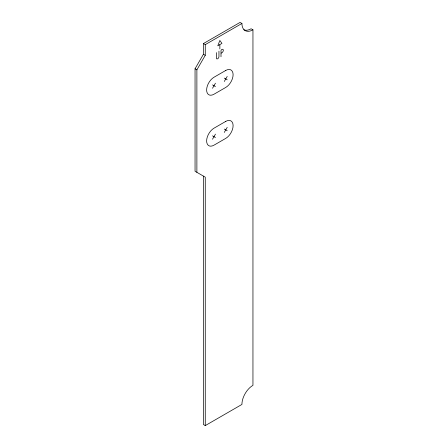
<?xml version="1.0" encoding="UTF-8"?>
<svg xmlns="http://www.w3.org/2000/svg" width="448" height="448" viewBox="0 0 448 448"><rect width="100%" height="100%" fill="white"/><g stroke="black" fill="none" stroke-linecap="round" stroke-linejoin="round"><path stroke-width="0.67" d="M205.268 425.6L205.268 177.167L195.048 171.265L195.048 68.774L203.431 54.258L203.431 43.562L240.083 22.4L241.926 23.464A15.596 9.005 -60 0 0 252.952 29.831L252.952 385.336A15.596 9.005 -60 0 0 241.926 404.438L205.268 425.6L203.431 424.536L203.431 176.109M196.885 172.329L196.885 69.838L205.268 55.317L205.268 44.626L241.926 23.464M212.509 88.29L215.454 83.194M224.274 81.497L227.214 76.401M212.509 139.233L215.454 134.137M224.274 132.44L227.214 127.344M219.716 44.694L217.784 45.808L219.862 40.443L221.945 43.406L219.862 44.61L219.862 48.933M221.144 53.166L221.9 52.73A2.005 1.159 -60 0 0 223.317 50.271A2.005 1.159 -60 0 0 221.9 49.454L221.687 49.582A0.974 0.566 -60 0 0 220.998 50.775L220.998 56.773M252.952 29.831L251.115 28.767A15.596 9.005 -60 0 1 243.835 29.803M203.431 43.562L205.268 44.626M203.431 54.258L205.268 55.317M224.274 78.098L227.214 79.794M195.048 68.774L196.885 69.838M212.509 84.89L215.454 86.587M224.274 129.041L227.214 130.743M212.509 135.834L215.454 137.53M218.954 51.156L218.954 56.554A1.798 1.036 -60 0 1 217.683 58.755A1.798 1.036 -60 0 1 216.406 58.022L216.406 52.623M225.747 70.459L213.982 77.252A10.399 6.003 -60 0 0 206.629 89.986A10.399 6.003 -60 0 0 213.982 94.231L225.747 87.438A10.399 6.003 -60 0 0 233.1 74.704A10.399 6.003 -60 0 0 225.747 70.459M225.747 121.402L213.982 128.195A10.399 6.003 -60 0 0 206.629 140.93A10.399 6.003 -60 0 0 213.982 145.174L225.747 138.382A10.399 6.003 -60 0 0 233.1 125.647A10.399 6.003 -60 0 0 225.747 121.402"/></g></svg>
